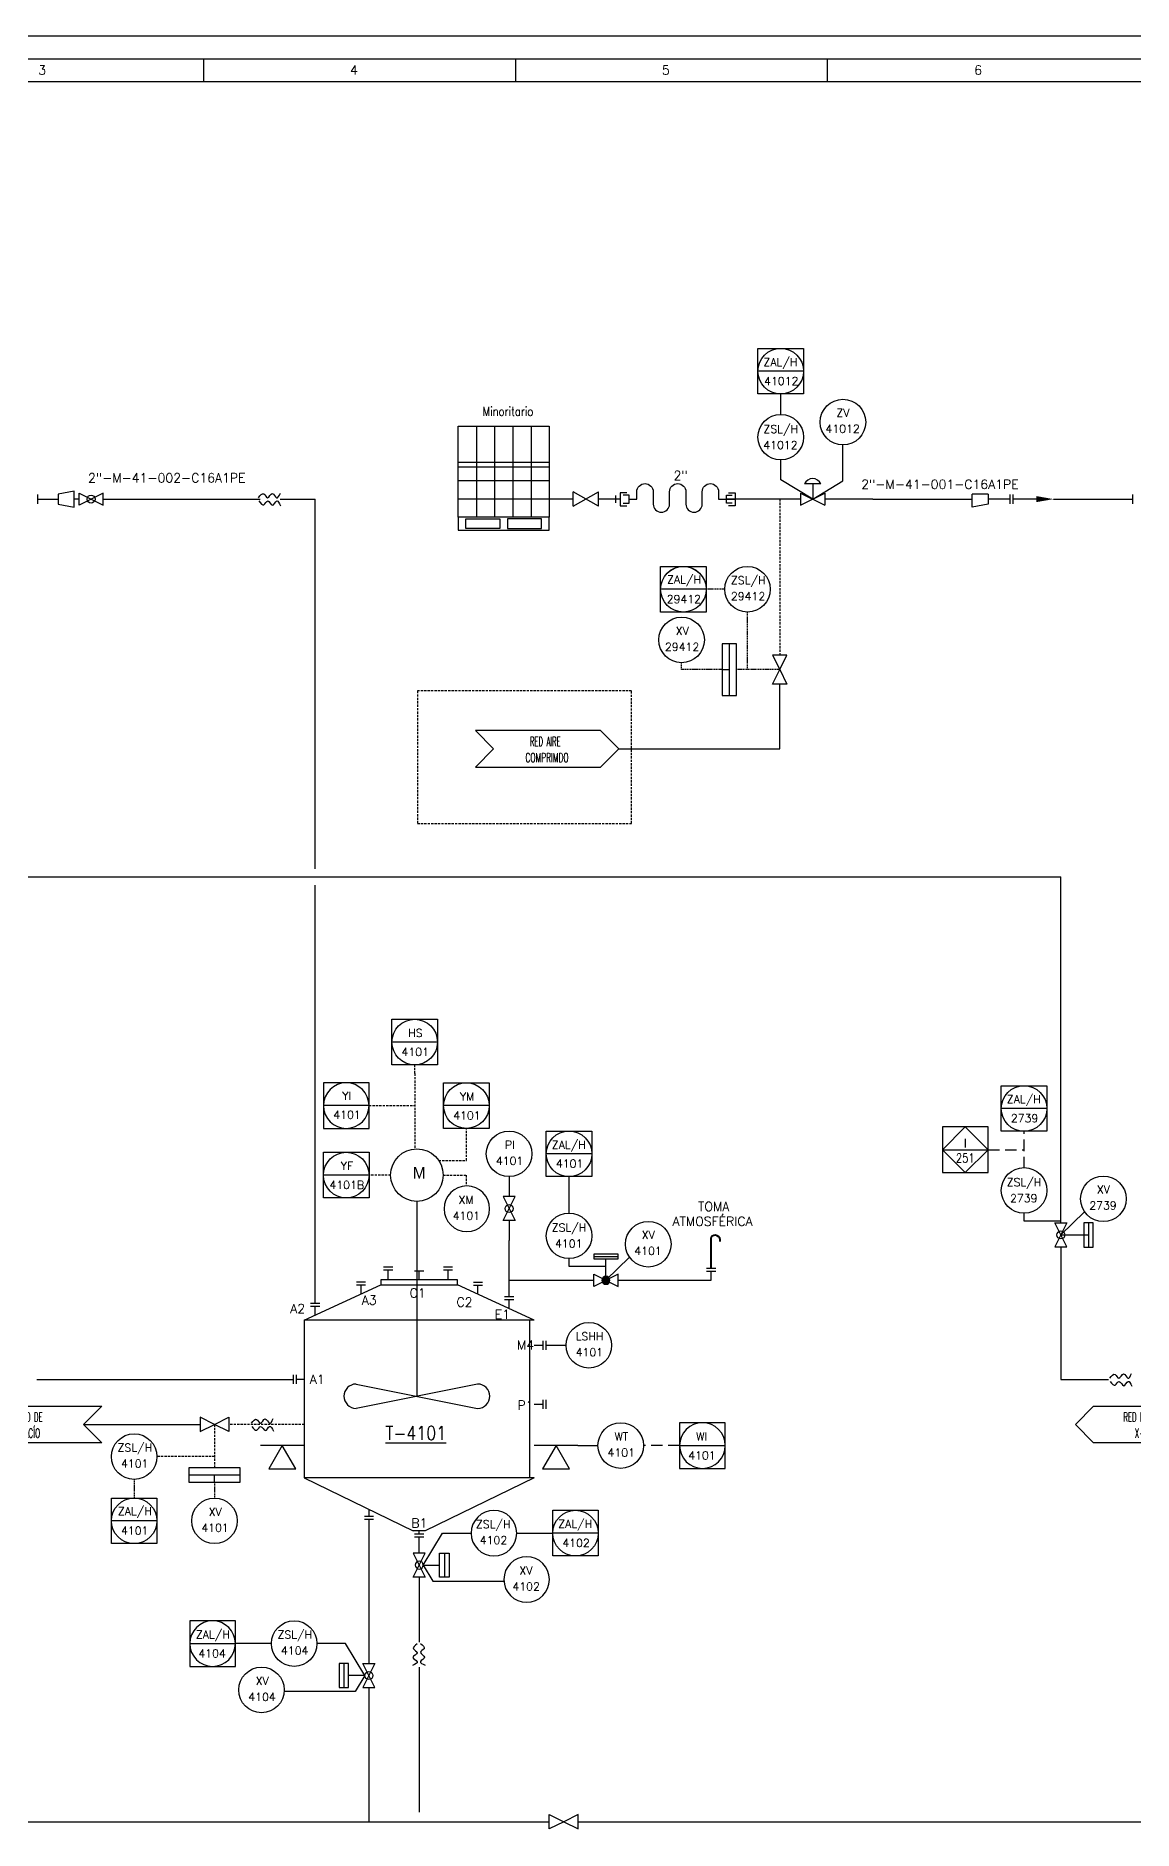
# Model space of a CAD drawing. Header units: millimetres. Extents: x 28 to 869, y 29 to 623.
# Drawn here: x 206.4 to 447.1, y 229.1 to 622.5 of the extents above; entities that cross this region are included whole.
import ezdxf
from ezdxf.enums import TextEntityAlignment as Align

# ---------------------------------------------------------------- set-up
doc = ezdxf.new("R2010")
doc.units = ezdxf.units.MM
doc.linetypes.add('TRAZOS', pattern=[0.75, 0.5, -0.25])
for name, color, linetype in [('CAJETIN', 1, 'Continuous'), ('CONEXION INTRUMENTOS', 1, 'Continuous'), ('EQUIPOS', 5, 'Continuous'), ('EQUIPOS 02', 1, 'Continuous'), ('FORMATO', 7, 'Continuous'), ('INSTRUMENTOS', 1, 'Continuous'), ('TEX', 7, 'Continuous'), ('TEXTO-INSTRUMENTACION', 7, 'Continuous'), ('TEXTO-VALVULAS Y ACCESORIOS', 7, 'Continuous'), ('TUBERIA', 5, 'Continuous'), ('VALVULAS Y ACCESORIOS', 1, 'Continuous')]:
    doc.layers.add(name, color=color, linetype=linetype)
doc.layers.add('TUBERÍA2', color=1, linetype='TRAZOS', true_color=0xff0000)
doc.layers.add('TUBERÍA3', color=1, linetype='Continuous', true_color=0xff0000)
doc.styles.add('PY', font='ROMANS.shx')
doc.styles.add('PY1', font='ROMANS.shx', dxfattribs={"width": 0.8})
doc.styles.add('TXT', font='txt')
doc.linetypes.add('SEÑAL_MECANICA2', pattern='A,4.411183,["o",PY,S=4.130212,R=360,X=0,Y=-1.374288],0.588817,-0.374158,["o",PY,S=2,R=360,X=0,Y=-0.688262],-2.183682', length=7.55784)

# ---------------------------------------------------------------- blocks, each defined once
blk = doc.blocks.new('MARCO-A1')
at = {"layer": 'FORMATO', "color": 5}
for p, q in [((215.25, 589), (215.25, 584)), ((283.67, 589), (283.67, 584)), ((352.08, 589), (352.08, 584))]:
    blk.add_line(p, q, dxfattribs=at)
at = {"layer": 'FORMATO', "color": 1}
blk.add_lwpolyline([(0, 594), (841, 594), (841, 0), (0, 0)], close=True, dxfattribs=at)
at = {"layer": 'FORMATO', "color": 5}
blk.add_lwpolyline([(5, 589), (836, 589), (836, 5), (5, 5)], close=True, dxfattribs=at)
at = {"layer": 'FORMATO', "color": 8, "linetype": 'Continuous'}
blk.add_lwpolyline([(10, 584), (831, 584), (831, 10), (10, 10)], close=True, dxfattribs=at)
at = {"layer": 'FORMATO', "color": 1, "style": 'PY'}
for s, p in [('3', (178.99, 585.5)), ('4', (247.4, 585.5)), ('5', (315.82, 585.5)), ('6', (384.34, 585.5))]:
    blk.add_text(s, height=2, dxfattribs=at).set_placement(p)
blk = doc.blocks.new('VALV TIPO GLOBO')
at = {"layer": 'VALVULAS Y ACCESORIOS'}
h = blk.add_hatch(color=256, dxfattribs=at)
edge = h.paths.add_edge_path()
edge.add_arc((2.67, 0), 0.889, 0, 360)
at = {"layer": 'VALVULAS Y ACCESORIOS', "flags": 128}
blk.add_lwpolyline([(0, -1.33), (0, 1.33), (5.33, -1.33), (5.33, 1.33)], close=True, dxfattribs=at)
at = {"layer": 'VALVULAS Y ACCESORIOS'}
blk.add_circle((2.67, 0), 0.889, dxfattribs=at)
at = {"layer": 'TEXTO-VALVULAS Y ACCESORIOS', "linetype": 'SEÑAL_MECANICA2', "style": 'PY1', "width": 0.8}
blk.add_attdef('REF.', text='', height=2, dxfattribs=at).set_placement((2.94, -3.07), align=Align.MIDDLE)
blk = doc.blocks.new('SEÑAL CIR')
at = {"color": 1}
blk.add_circle((0, 5.7), 5.7, dxfattribs=at)
at = {"layer": 'INSTRUMENTOS', "linetype": 'Continuous', "style": 'PY', "flags": 4}
for p in [(0.18, 6.94), (0.13, 2.95)]:
    blk.add_attdef('---', text='', height=2, dxfattribs=at).set_placement(p, align=Align.CENTER)
blk = doc.blocks.new('SEÑAL CIRCU MARCO')
at = {"color": 1, "linetype": 'Continuous', "ltscale": 0.5}
blk.add_line((5.7, 5.7), (-5.7, 5.7), dxfattribs=at)
at = {"color": 1, "flags": 128}
blk.add_lwpolyline([(5.7, 0), (-5.7, 0), (-5.7, 11.4), (5.7, 11.4)], close=True, dxfattribs=at)
at = {"color": 1}
blk.add_circle((0, 5.7), 5.7, dxfattribs=at)
at = {"style": 'PY'}
for tag, p in [('XXX', (0.18, 7.98)), ('YYY', (0.13, 3.24))]:
    blk.add_attdef(tag, text='', height=2, dxfattribs=at).set_placement(p, align=Align.MIDDLE)
blk = doc.blocks.new('VALV GLOB-V')
at = {"layer": 'INSTRUMENTOS', "color": 1, "flags": 128}
blk.add_lwpolyline([(5.7, -1.43), (5.7, 1.43), (0, -1.43), (0, 1.43)], close=True, dxfattribs=at)
at = {"layer": 'INSTRUMENTOS', "color": 1}
blk.add_circle((2.85, 0), 0.95, dxfattribs=at)
at = {"layer": 'INSTRUMENTOS', "color": 7, "linetype": 'SEÑAL_MECANICA2', "style": 'PY'}
blk.add_attdef('REF.', text='', height=2, dxfattribs=at).set_placement((3, -3.37), align=Align.MIDDLE)
blk = doc.blocks.new('BANDERA DE FLUJO')
at = {"layer": 'TEX', "color": 1, "ltscale": 0.1, "flags": 128}
blk.add_lwpolyline([(-4, 4), (-31.46, 4), (-27.46, 0), (-31.46, -4), (-4, -4), (0, 0)], close=True, dxfattribs=at)
at = {"layer": 'TEX', "style": 'PY1', "width": 0.8}
for tag, p in [('ETIQUETA-LINEA-1', (-15.73, 0.61)), ('ETIQUETA-LINEA-2', (-15.73, -2.91))]:
    blk.add_attdef(tag, text='', height=2, dxfattribs=at).set_placement(p, align=Align.CENTER)
blk = doc.blocks.new('REDUCCION')
at = {"color": 1}
for p, q in [((0, 2), (0, -2)), ((4, 1.25), (0, 2)), ((4, -1.25), (4, 1.25)), ((0, -2), (4, -1.25))]:
    blk.add_line(p, q, dxfattribs=at)
at = {"style": 'PY1', "width": 0.8}
blk.add_attdef('.', text='', height=2, dxfattribs=at).set_placement((2, -3.65), align=Align.MIDDLE)
blk = doc.blocks.new('SECUENCIA PROGRAMADA EN SISTEMA DE CONTROL PLC')
at = {"layer": 'INSTRUMENTOS'}
blk.add_line((-5, 5), (5, 5), dxfattribs=at)
at = {"layer": 'INSTRUMENTOS', "flags": 128}
for points in [[(0, 0), (-5, 5), (0, 10), (5, 5)], [(-5, 0), (5, 0), (5, 10), (-5, 10)]]:
    blk.add_lwpolyline(points, close=True, dxfattribs=at)
at = {"layer": 'TEXTO-INSTRUMENTACION', "linetype": 'Continuous', "style": 'PY1', "width": 0.8}
for tag, p in [('XXX', (0.01, 6.43)), ('YYY', (0.01, 3.17))]:
    blk.add_attdef(tag, text='', height=2, dxfattribs=at).set_placement(p, align=Align.MIDDLE_CENTER)
blk = doc.blocks.new('FLECHA')
at = {"color": 1}
blk.add_solid([(-0.88, -5), (0.87, -5), (0, 0)], dxfattribs=at)
blk = doc.blocks.new('VALVULA DE CONTROL')
at = {"layer": 'VALVULAS Y ACCESORIOS'}
for p, q in [((0, 1.33), (5.33, -1.33)), ((0, -1.33), (5.33, 1.33)), ((0, 1.33), (0, -1.33)), ((4.44, 3.32), (0.89, 3.32)), ((2.67, 3.32), (2.67, 0)), ((5.33, 1.33), (5.33, -1.33))]:
    blk.add_line(p, q, dxfattribs=at)
blk.add_arc((2.67, 2.57), 1.93, 22.9957, 157.0043, dxfattribs=at)
at = {"layer": 'TEXTO-VALVULAS Y ACCESORIOS', "linetype": 'SEÑAL_MECANICA2', "style": 'PY1', "width": 0.8}
blk.add_attdef('REF.', text='', height=2, dxfattribs=at).set_placement((2.94, -3.07), align=Align.MIDDLE)

msp = doc.modelspace()

# ---------------------------------------------------------------- linework, layer by layer
for p, q in [((303.04, 536.96), (303.04, 516.96)), ((307.04, 536.96), (307.04, 516.96)), ((311.04, 536.96), (311.04, 516.96)), ((315.04, 536.96), (315.04, 516.96)), ((319.04, 528.96), (299.04, 528.96)), ((319.04, 527.96), (299.04, 527.96)), ((319.04, 524.96), (299.04, 524.96)), ((319.04, 520.96), (299.04, 520.96)), ((420.18, 519.95), (420.18, 519.95)), ((265.3, 313.43), (255.65, 313.43)), ((325.34, 313.43), (315.7, 313.43))]:
    msp.add_line(p, q)
at = {"color": 1}
for p, q in [((206.85, 520.95), (211.27, 520.95)), ((221.15, 520.95), (255.58, 520.95)), ((324.3, 520.96), (319.04, 520.96)), ((329.82, 519.37), (324.3, 522.55)), ((324.3, 519.37), (329.82, 522.55)), ((324.3, 519.37), (324.3, 522.55)), ((329.82, 519.37), (329.82, 522.55)), ((334.59, 520.94), (329.82, 520.94)), ((333.67, 520.11), (333.67, 521.78)), ((374.21, 520.95), (357.77, 520.95)), ((357.77, 520.95), (359.84, 520.95)), ((390.03, 520.95), (379.47, 520.95)), ((390.03, 520.95), (411.85, 520.95)), ((411.85, 519.2), (411.85, 522.05)), ((415.36, 522.05), (411.85, 522.05)), ((415.36, 519.86), (411.85, 519.2)), ((415.36, 522.05), (415.36, 519.86)), ((420.18, 520.95), (415.36, 520.95)), ((310.23, 372.39), (310.23, 368.01)), ((310.23, 362.75), (310.23, 358.41)), ((431.3, 359.62), (436.48, 364.71)), ((431.3, 356.99), (431.3, 327.93)), ((302.4, 349.24), (304.4, 349.24)), ((318.35, 335.42), (322.73, 335.42)), ((206.58, 327.93), (262.92, 327.93)), ((431.3, 327.93), (441.73, 327.93)), ((325.34, 313.43), (329.72, 313.43)), ((290.5, 289.85), (290.5, 293.39)), ((291.37, 287.21), (295.63, 294.22)), ((295.63, 294.22), (301.91, 294.22)), ((311.91, 294.23), (319.8, 294.23)), ((291.37, 287.21), (294.98, 287.21)), ((291.37, 287.21), (294.98, 287.21)), ((291.37, 287.21), (293.5, 283.71)), ((296.02, 289.85), (296.02, 284.58)), ((296.02, 289.85), (296.02, 284.58)), ((290.5, 284.58), (290.5, 270.33)), ((293.5, 283.71), (309.16, 283.7)), ((258.07, 270.01), (250.17, 270.01)), ((274.35, 270.01), (268.06, 270.01)), ((278.6, 263), (274.35, 270.01)), ((273.95, 265.63), (273.95, 260.37)), ((273.95, 265.63), (273.95, 260.37)), ((290.5, 264.86), (290.5, 233.03)), ((278.6, 263), (275, 263)), ((278.6, 263), (275, 263)), ((278.6, 263), (276.47, 259.49)), ((276.47, 259.49), (260.82, 259.49))]:
    msp.add_line(p, q, dxfattribs=at)
at = {"color": 1, "linetype": 'TRAZOS'}
for p, q in [((289.53, 394.99), (289.53, 396.9)), ((289.53, 394.99), (289.53, 378.47)), ((279.5, 387.96), (289.53, 387.96))]:
    msp.add_line(p, q, dxfattribs=at)
at = {"color": 2, "lineweight": 40}
msp.add_line((354.55, 352.32), (354.55, 359.07), dxfattribs=at)
for points in [[(319.04, 516.96), (299.04, 516.96), (299.04, 536.96), (319.04, 536.96)], [(319.04, 516.96), (299.04, 516.96), (299.04, 514.16), (319.04, 514.16)], [(300.74, 516.61), (308.22, 516.61), (308.22, 514.53), (300.74, 514.53)], [(317.34, 516.61), (309.86, 516.61), (309.86, 514.53), (317.34, 514.53)], [(263.44, 308.3), (260.47, 313.43), (257.51, 308.29)], [(323.49, 308.3), (320.52, 313.43), (317.56, 308.29)]]:
    msp.add_lwpolyline(points, close=True)
at = {"color": 1}
for points in [[(215.89, 520.95), (214.78, 520.95)], [(259.99, 520.95), (267.68, 520.95)], [(267.68, 439.89), (267.68, 520.95)], [(267.68, 344.66), (267.68, 436.34)], [(279.48, 299.44), (279.48, 297.96)], [(279.48, 297.29), (279.48, 265.63)], [(279.48, 260.37), (279.48, 230.94)], [(325.35, 230.94), (520.37, 230.94), (520.37, 260.37)], [(93.39, 230.94), (319.05, 230.94)]]:
    msp.add_lwpolyline(points, dxfattribs=at)
at = {"color": 1, "flags": 128}
for points in [[(336.09, 522.36), (334.59, 522.36), (334.59, 519.51), (336.09, 519.51)], [(358.34, 522.36), (359.84, 522.36), (359.84, 519.51), (358.34, 519.51)]]:
    msp.add_lwpolyline(points, dxfattribs=at)
at = {"color": 1}
for points in [[(294.98, 289.85), (297.07, 289.85), (297.07, 284.58), (294.98, 284.58)], [(294.98, 289.85), (297.07, 289.85), (297.07, 284.58), (294.98, 284.58)], [(275, 265.63), (272.91, 265.63), (272.91, 260.37), (275, 260.37)], [(275, 265.63), (272.91, 265.63), (272.91, 260.37), (275, 260.37)]]:
    msp.add_lwpolyline(points, close=True, dxfattribs=at)
at = {"color": 2, "lineweight": 40}
msp.add_arc((355.45, 358.41), 1.12, 348.2835, 145.26, dxfattribs=at)
at = {"color": 1}
for points in [[(255.26, 521.26), (256.41, 522.09), (257.23, 521.25), (258.27, 522.18), (259.2, 521.24), (260.04, 522.27)], [(255.3, 520.56), (256.44, 519.73), (257.27, 520.55), (258.3, 519.61), (259.24, 520.54), (260.07, 519.5)]]:
    msp.add_spline(points, degree=3, dxfattribs=at)
at = {"color": 2}
for points in [[(442.03, 328.19), (443.17, 329.02), (444, 328.19), (445.04, 329.13), (445.97, 328.19), (446.8, 329.23)], [(442.08, 327.5), (443.22, 326.67), (444.05, 327.5), (445.08, 326.56), (446.02, 327.5), (446.85, 326.46)], [(253.7, 318.33), (254.84, 319.16), (255.67, 318.33), (256.71, 319.26), (257.64, 318.33), (258.47, 319.37)], [(253.75, 317.63), (254.89, 316.8), (255.72, 317.63), (256.76, 316.7), (257.69, 317.63), (258.52, 316.6)], [(290.07, 269.99), (289.24, 268.84), (290.07, 268.01), (289.13, 266.98), (290.07, 266.04), (289.03, 265.21)], [(290.76, 270.03), (291.59, 268.89), (290.76, 268.06), (291.7, 267.02), (290.76, 266.09), (291.8, 265.26)]]:
    msp.add_spline(points, degree=3, dxfattribs=at)
at = {"layer": 'CAJETIN', "color": 1, "linetype": 'TRAZOS', "ltscale": 5}
for p, q in [((423.22, 374.26), (423.22, 382.34)), ((415.32, 378.3), (423.22, 378.3)), ((347.65, 313.43), (339.72, 313.43))]:
    msp.add_line(p, q, dxfattribs=at)
at = {"layer": 'CONEXION INTRUMENTOS', "linetype": 'Continuous'}
for p, q in [((323.38, 364.31), (323.38, 372.39)), ((423.22, 362.64), (423.22, 364.37)), ((431.3, 362.64), (423.22, 362.64)), ((310.23, 346.09), (310.23, 358.41)), ((323.38, 352.69), (323.38, 354.42)), ((328.8, 354.88), (334.14, 354.88)), ((331.47, 349.67), (336.64, 354.76)), ((331.47, 350.56), (331.47, 354.34)), ((331.47, 352.69), (323.38, 352.69)), ((354.55, 349.67), (354.55, 351.65)), ((310.23, 349.67), (328.8, 349.67)), ((334.14, 349.67), (349.68, 349.67)), ((349.68, 349.67), (354.55, 349.67))]:
    msp.add_line(p, q, dxfattribs=at)
msp.add_lwpolyline([(328.8, 354.34), (334.14, 354.34), (334.14, 355.42), (328.8, 355.42)], close=True, dxfattribs=at)
at = {"layer": 'EQUIPOS', "linetype": 'Continuous'}
for p, q in [((426.76, 520.95), (420.85, 520.95)), ((429.68, 520.95), (432.03, 520.95)), ((432.03, 520.95), (447.08, 520.95))]:
    msp.add_line(p, q, dxfattribs=at)
at = {"layer": 'EQUIPOS'}
for p, q in [((265.3, 340.91), (282.1, 348.66)), ((315.7, 340.91), (298.9, 348.66)), ((315.7, 340.91), (265.3, 340.91)), ((265.3, 340.91), (265.3, 338.24)), ((265.3, 340.91), (265.3, 306.35)), ((314.7, 340.91), (314.7, 306.35)), ((315.7, 306.35), (265.3, 306.35)), ((265.3, 306.35), (289.18, 294.72)), ((315.7, 306.35), (291.82, 294.72)), ((291.82, 294.72), (289.18, 294.72))]:
    msp.add_line(p, q, dxfattribs=at)
msp.add_lwpolyline([(298.9, 349.78), (282.1, 349.78), (282.1, 348.66), (298.9, 348.66)], close=True, dxfattribs=at)
at = {"layer": 'EQUIPOS 02'}
msp.add_line((290.5, 294.06), (290.5, 294.72), dxfattribs=at)
at = {"layer": 'INSTRUMENTOS', "color": 1, "ltscale": 0.1, "flags": 128}
for points in [[(335.25, 520.09), (336.55, 520.09), (336.55, 521.82), (335.25, 521.82)], [(359.18, 520.09), (357.89, 520.09), (357.89, 521.82), (359.18, 521.82)]]:
    msp.add_lwpolyline(points, dxfattribs=at)
at = {"layer": 'TUBERIA', "linetype": 'Continuous'}
for p, q in [((421.26, 520.95), (420.85, 520.95)), ((283.7, 349.94), (283.7, 351.93)), ((290.5, 349.78), (290.5, 351.77)), ((296.84, 349.94), (296.84, 351.93)), ((296.84, 349.94), (296.84, 351.93)), ((277.75, 346.66), (277.75, 348.64)), ((303.4, 346.59), (303.4, 348.57)), ((267.68, 342.01), (267.68, 343.99)), ((310.23, 343.44), (310.23, 345.42)), ((315.7, 335.42), (317.68, 335.42)), ((265.3, 327.93), (263.58, 327.93)), ((315.7, 322.48), (317.68, 322.48))]:
    msp.add_line(p, q, dxfattribs=at)
at = {"layer": 'TUBERIA', "color": 1, "linetype": 'Continuous'}
msp.add_line((93.39, 438.11), (431.3, 438.11), dxfattribs=at)
at = {"layer": 'TUBERIA', "color": 1, "linetype": 'Continuous', "ltscale": 5}
for p, q in [((290, 366.97), (290, 324.25)), ((303.33, 326.92), (276.66, 321.59)), ((276.66, 326.92), (303.33, 321.59))]:
    msp.add_line(p, q, dxfattribs=at)
at = {"layer": 'TUBERIA', "color": 5, "linetype": 'Continuous', "flags": 128}
msp.add_lwpolyline([(336.55, 520.95), (338.25, 520.95), (338.25, 522.55, -1), (341.84, 522.55), (341.84, 519.86, 1), (345.42, 519.86), (345.42, 522.55, -1), (349.01, 522.55), (349.01, 519.86, 1), (352.59, 519.86), (352.59, 522.55, -1), (356.18, 522.55), (356.18, 520.95), (357.89, 520.95)], format="xyb", dxfattribs=at)
at = {"layer": 'TUBERIA', "color": 1, "linetype": 'Continuous'}
msp.add_lwpolyline([(431.3, 362.25), (431.3, 438.11)], dxfattribs=at)
at = {"layer": 'TUBERIA', "color": 1, "linetype": 'Continuous', "ltscale": 5}
msp.add_circle((290, 372.73), 5.76, dxfattribs=at)
for centre, start, end in [((276.66, 324.25), 90, 270), ((303.33, 324.25), 270, 90)]:
    msp.add_arc(centre, 2.66, start, end, dxfattribs=at)
at = {"layer": 'TUBERÍA2'}
for p, q in [((369.6, 520.95), (369.6, 486.71)), ((265.3, 318.06), (248.75, 318.06))]:
    msp.add_line(p, q, dxfattribs=at)
at = {"layer": 'TUBERÍA2', "ltscale": 0.5}
for points in [[(357.54, 501.19), (353.46, 501.19)], [(362.54, 483.56), (362.54, 496.19)], [(356.95, 483.56), (348.07, 483.56), (348.07, 485.08)], [(369.6, 483.56), (360.1, 483.56)], [(227.97, 306.01), (227.97, 301.93)], [(245.6, 305.42), (245.6, 301.93), (245.6, 301.93)]]:
    msp.add_lwpolyline(points, dxfattribs=at)
at = {"layer": 'TUBERÍA2', "color": 2}
msp.add_lwpolyline([(337.09, 478.89), (290.12, 478.89), (290.12, 449.82), (337.09, 449.82)], close=True, dxfattribs=at)
at = {"layer": 'TUBERÍA2'}
for points in [[(294.77, 375.96), (300.86, 375.96), (300.86, 382.96)], [(284.24, 372.73), (279.5, 372.73)], [(295.76, 372.73), (300.8, 372.73), (300.85, 370.35)], [(245.6, 318.06), (245.6, 308.57)], [(245.6, 311.01), (232.97, 311.01)]]:
    msp.add_lwpolyline(points, dxfattribs=at)
at = {"layer": 'TUBERÍA3'}
for points in [[(356.95, 489.2), (356.95, 477.92), (360.1, 477.92), (360.1, 489.2)], [(239.96, 305.42), (251.23, 305.42), (251.23, 308.57), (239.96, 308.57)]]:
    msp.add_lwpolyline(points, close=True, dxfattribs=at)
for points in [[(358.52, 489.2), (358.52, 477.92)], [(369.6, 483.56), (371.17, 486.71), (368.02, 486.71), (369.6, 483.56)], [(334.28, 466.19), (369.6, 466.21), (369.6, 480.41)], [(356.95, 483.56), (358.52, 483.56)], [(369.6, 483.56), (371.17, 480.41), (368.02, 480.41), (369.6, 483.56)], [(245.6, 318.06), (242.45, 319.64), (242.45, 316.49), (245.6, 318.06)], [(245.6, 318.06), (248.75, 319.64), (248.75, 316.49), (245.6, 318.06)], [(216.85, 318.06), (242.45, 318.06)], [(239.96, 306.99), (251.23, 306.99)], [(245.6, 305.42), (245.6, 306.99)], [(322.2, 230.94), (319.05, 229.37), (319.05, 232.52), (322.2, 230.94)], [(322.2, 230.94), (325.35, 229.37), (325.35, 232.52), (322.2, 230.94)]]:
    msp.add_lwpolyline(points, dxfattribs=at)
for centre in [(348.46, 501.19), (227.97, 296.93)]:
    msp.add_circle(centre, 5, dxfattribs=at)
at = {"layer": 'VALVULAS Y ACCESORIOS'}
for p, q in [((369.83, 539.53), (369.83, 544)), ((383.48, 524.98), (383.48, 532.84)), ((369.83, 525.21), (369.83, 529.54)), ((376.84, 520.95), (369.83, 525.21)), ((376.84, 520.95), (383.48, 524.98)), ((437.35, 362.29), (437.35, 356.95)), ((431.3, 359.62), (437.35, 359.62))]:
    msp.add_line(p, q, dxfattribs=at)
at = {"layer": 'VALVULAS Y ACCESORIOS', "ltscale": 0.1}
for p, q in [((206.85, 519.95), (206.85, 521.95)), ((420.18, 519.95), (420.18, 521.95)), ((420.18, 519.95), (420.18, 521.95)), ((420.85, 519.95), (420.85, 521.95)), ((420.85, 519.95), (420.85, 521.95)), ((447.08, 519.95), (447.08, 521.95)), ((282.7, 352.59), (284.7, 352.59)), ((282.7, 351.93), (284.7, 351.93)), ((289.5, 351.77), (291.5, 351.77)), ((295.84, 352.59), (297.84, 352.59)), ((295.84, 352.59), (297.84, 352.59)), ((295.84, 351.93), (297.84, 351.93)), ((295.84, 351.93), (297.84, 351.93)), ((353.55, 352.32), (355.55, 352.32)), ((353.55, 351.65), (355.55, 351.65)), ((276.75, 349.31), (278.75, 349.31)), ((276.75, 348.64), (278.75, 348.64)), ((302.4, 348.57), (304.4, 348.57)), ((266.68, 344.66), (268.68, 344.66)), ((266.68, 343.99), (268.68, 343.99)), ((309.23, 346.09), (311.23, 346.09)), ((309.23, 345.42), (311.23, 345.42)), ((317.68, 334.42), (317.68, 336.42)), ((318.35, 334.42), (318.35, 336.42)), ((262.92, 326.93), (262.92, 328.93)), ((263.58, 326.93), (263.58, 328.93)), ((317.68, 321.48), (317.68, 323.48)), ((318.35, 321.48), (318.35, 323.48)), ((278.48, 297.96), (280.48, 297.96)), ((278.48, 297.29), (280.48, 297.29)), ((289.5, 294.06), (291.5, 294.06)), ((289.5, 293.39), (291.5, 293.39))]:
    msp.add_line(p, q, dxfattribs=at)
at = {"layer": 'VALVULAS Y ACCESORIOS', "flags": 128}
msp.add_lwpolyline([(438.35, 362.29), (436.35, 362.29), (436.35, 356.95), (438.35, 356.95)], close=True, dxfattribs=at)

# ---------------------------------------------------------------- block references
msp.add_blockref('MARCO-A1', (27.93, 28.52))
at = {"linetype": 'Continuous'}
msp.add_blockref('VALVULA DE CONTROL', (374.17, 520.95), dxfattribs=at)
at = {"linetype": 'Continuous', "xscale": 0.9232631578947803, "yscale": 0.9232631578947803, "zscale": 0.9232631578947803}
msp.add_blockref('VALV GLOB-V', (215.89, 520.95), dxfattribs=at)
for p, xscale, yscale, zscale, values in [((348.46, 496.19), 0.8771000000000413, 0.8771000000000413, 0.8771000000000413, {'XXX': 'ZAL/H', 'YYY': '29412'}), ((289.51, 396.9), 0.877100000000155, 0.877100000000155, 0.877100000000155, {'XXX': 'HS', 'YYY': '4101'}), ((300.86, 382.96), 0.8771000000000413, 0.8771000000000413, 0.8771000000000413, {'XXX': 'YM', 'YYY': '4101'}), ((274.5, 367.73), 0.8771000000000413, 0.8771000000000413, 0.8771000000000413, {'XXX': 'YF', 'YYY': '4101B'}), ((227.97, 291.93), 0.8771000000000413, 0.8771000000000413, 0.8771000000000413, {'XXX': 'ZAL/H', 'YYY': '4101'})]:
    msp.add_blockref('SEÑAL CIRCU MARCO', p, dxfattribs=dict(xscale=xscale, yscale=yscale, zscale=zscale)).add_auto_attribs(values)
at = {"linetype": 'Continuous'}
ref = msp.add_blockref('SEÑAL CIR', (362.54, 496.19), dxfattribs=dict(at, xscale=0.8771000000000413, yscale=0.8771000000000413, zscale=0.8771000000000413))
ref.add_attrib('---', 'ZSL/H', dxfattribs={"layer": 'INSTRUMENTOS', "color": 7, "linetype": 'Continuous', "height": 1.754, "style": 'PY'}).set_placement((362.7, 502.27), align=Align.CENTER)
ref.add_attrib('---', '29412', dxfattribs={"layer": 'INSTRUMENTOS', "color": 7, "linetype": 'Continuous', "height": 1.754, "style": 'PY'}).set_placement((362.65, 498.77), align=Align.CENTER)
ref = msp.add_blockref('SEÑAL CIR', (348.07, 485.08), dxfattribs=dict(at, xscale=0.8771000000000413, yscale=0.8771000000000413, zscale=0.8771000000000413))
ref.add_attrib('---', 'XV', dxfattribs={"layer": 'INSTRUMENTOS', "color": 7, "linetype": 'Continuous', "height": 1.754, "style": 'PY'}).set_placement((348.23, 491.16), align=Align.CENTER)
ref.add_attrib('---', '29412', dxfattribs={"layer": 'INSTRUMENTOS', "color": 7, "linetype": 'Continuous', "height": 1.754, "style": 'PY'}).set_placement((348.18, 487.66), align=Align.CENTER)
ref = msp.add_blockref('BANDERA DE FLUJO', (334.28, 466.19))
ref.add_attrib('ETIQUETA-LINEA-1', 'RED AIRE ', dxfattribs={"layer": 'TEX', "height": 2, "style": 'PY1', "width": 0.55}).set_placement((318.55, 466.8), align=Align.CENTER)
ref.add_attrib('ETIQUETA-LINEA-2', 'COMPRIMDO', dxfattribs={"layer": 'TEX', "height": 2, "style": 'PY1', "width": 0.6}).set_placement((318.55, 463.28), align=Align.CENTER)
ref = msp.add_blockref('SEÑAL CIRCU MARCO', (274.5, 392.96), dxfattribs=dict(xscale=-0.877100000000155, yscale=0.877100000000155, zscale=0.877100000000155, rotation=180))
ref.add_attrib('XXX', '4101', dxfattribs={"height": 1.754, "style": 'PY'}).set_placement((274.66, 385.96), align=Align.MIDDLE)
ref.add_attrib('YYY', 'YI', dxfattribs={"height": 1.754, "style": 'PY'}).set_placement((274.61, 390.12), align=Align.MIDDLE)
ref = msp.add_blockref('SEÑAL CIRCU MARCO', (423.21, 382.34), dxfattribs=dict(xscale=0.877100000000155, yscale=0.877100000000155, zscale=0.877100000000155))
ref.add_attrib('XXX', 'ZAL/H', dxfattribs={"height": 1.754, "style": 'PY'}).set_placement((423.15, 389.22), align=Align.MIDDLE)
ref.add_attrib('YYY', '2739', dxfattribs={"height": 1.754, "style": 'PY'}).set_placement((423.32, 385.19), align=Align.MIDDLE)
ref = msp.add_blockref('SEÑAL CIR', (310.23, 372.39), dxfattribs=dict(at, xscale=0.877100000000155, yscale=0.877100000000155, zscale=0.877100000000155))
ref.add_attrib('---', 'PI', dxfattribs={"layer": 'INSTRUMENTOS', "color": 7, "linetype": 'Continuous', "height": 1.754, "style": 'PY'}).set_placement((310.39, 378.48), align=Align.CENTER)
ref.add_attrib('---', '4101', dxfattribs={"layer": 'INSTRUMENTOS', "color": 7, "linetype": 'Continuous', "height": 1.754, "style": 'PY'}).set_placement((310.34, 374.98), align=Align.CENTER)
ref = msp.add_blockref('SECUENCIA PROGRAMADA EN SISTEMA DE CONTROL PLC', (410.32, 373.29), dxfattribs=dict(xscale=1.001089596937504, yscale=1.001089596937504, zscale=1.001089596937504))
ref.add_attrib('XXX', 'I', dxfattribs={"layer": 'TEXTO-INSTRUMENTACION', "linetype": 'Continuous', "height": 2, "style": 'TXT'}).set_placement((410.32, 379.74), align=Align.MIDDLE_CENTER)
ref.add_attrib('YYY', '251', dxfattribs={"layer": 'TEXTO-INSTRUMENTACION', "linetype": 'Continuous', "height": 2.002, "style": 'PY1', "width": 0.8}).set_placement((410.32, 376.47), align=Align.MIDDLE_CENTER)
ref = msp.add_blockref('SEÑAL CIR', (423.22, 364.37), dxfattribs=dict(at, xscale=0.877100000000155, yscale=0.877100000000155, zscale=0.877100000000155))
ref.add_attrib('---', 'ZSL/H', dxfattribs={"layer": 'INSTRUMENTOS', "color": 7, "linetype": 'Continuous', "height": 1.754, "style": 'PY'}).set_placement((423.21, 370.28), align=Align.CENTER)
ref.add_attrib('---', '2739', dxfattribs={"layer": 'INSTRUMENTOS', "color": 7, "linetype": 'Continuous', "height": 1.754, "style": 'PY'}).set_placement((423.14, 366.78), align=Align.CENTER)
ref = msp.add_blockref('SEÑAL CIR', (300.96, 360.35), dxfattribs=dict(at, xscale=-0.8771000000000413, yscale=0.8771000000000413, zscale=0.8771000000000413))
ref.add_attrib('---', 'XM', dxfattribs={"layer": 'INSTRUMENTOS', "color": 7, "linetype": 'Continuous', "height": 1.754, "style": 'PY'}).set_placement((300.8, 366.44), align=Align.CENTER)
ref.add_attrib('---', '4101', dxfattribs={"layer": 'INSTRUMENTOS', "color": 7, "linetype": 'Continuous', "height": 1.754, "style": 'PY'}).set_placement((300.85, 362.94), align=Align.CENTER)
ref = msp.add_blockref('SEÑAL CIR', (440.61, 362.53), dxfattribs=dict(at, xscale=0.877100000000155, yscale=0.877100000000155, zscale=0.877100000000155))
ref.add_attrib('---', 'XV', dxfattribs={"layer": 'INSTRUMENTOS', "color": 7, "linetype": 'Continuous', "height": 1.754, "style": 'PY'}).set_placement((440.61, 368.68), align=Align.CENTER)
ref.add_attrib('---', '2739', dxfattribs={"layer": 'INSTRUMENTOS', "color": 7, "linetype": 'Continuous', "height": 1.754, "style": 'PY'}).set_placement((440.53, 365.19), align=Align.CENTER)
for p, xscale, yscale, zscale, rotation in [((310.23, 362.75), 0.9232631578945529, 0.9232631578945529, 0.9232631578945529, 90), ((431.3, 362.25), 0.9232631578947803, 0.9232631578947803, 0.9232631578947803, 269.9999999999905)]:
    msp.add_blockref('VALV GLOB-V', p, dxfattribs=dict(at, xscale=xscale, yscale=yscale, zscale=zscale, rotation=rotation))
ref = msp.add_blockref('SEÑAL CIR', (327.73, 330.42), dxfattribs=dict(at, xscale=0.8770999999999276, yscale=0.8770999999999276, zscale=0.8770999999999276))
ref.add_attrib('---', 'LSHH', dxfattribs={"layer": 'INSTRUMENTOS', "color": 7, "linetype": 'Continuous', "height": 1.754, "style": 'PY'}).set_placement((327.88, 336.51), align=Align.CENTER)
ref.add_attrib('---', '4101', dxfattribs={"layer": 'INSTRUMENTOS', "color": 7, "linetype": 'Continuous', "height": 1.754, "style": 'PY'}).set_placement((327.84, 333.01), align=Align.CENTER)
ref = msp.add_blockref('BANDERA DE FLUJO', (189.39, 318.06), dxfattribs=dict(xscale=-1))
ref.add_attrib('ETIQUETA-LINEA-1', 'RED DE', dxfattribs={"layer": 'TEX', "height": 2, "style": 'PY1', "width": 0.55}).set_placement((205.12, 318.67), align=Align.CENTER)
ref.add_attrib('ETIQUETA-LINEA-2', 'VACÍO', dxfattribs={"layer": 'TEX', "height": 2, "style": 'PY1', "width": 0.6}).set_placement((205.12, 315.15), align=Align.CENTER)
ref = msp.add_blockref('BANDERA DE FLUJO', (434.47, 318.06), dxfattribs=dict(xscale=-1))
ref.add_attrib('ETIQUETA-LINEA-1', 'RED DE VACÍO', dxfattribs={"layer": 'TEX', "height": 2, "style": 'PY1', "width": 0.55}).set_placement((450.2, 318.67), align=Align.CENTER)
ref.add_attrib('ETIQUETA-LINEA-2', 'X-020', dxfattribs={"layer": 'TEX', "height": 2, "style": 'PY1', "width": 0.6}).set_placement((450.2, 315.15), align=Align.CENTER)
ref = msp.add_blockref('SEÑAL CIR', (227.97, 306.01), dxfattribs=dict(at, xscale=0.8771000000000413, yscale=0.8771000000000413, zscale=0.8771000000000413))
ref.add_attrib('---', 'ZSL/H', dxfattribs={"layer": 'INSTRUMENTOS', "color": 7, "linetype": 'Continuous', "height": 1.754, "style": 'PY'}).set_placement((228.13, 312.1), align=Align.CENTER)
ref.add_attrib('---', '4101', dxfattribs={"layer": 'INSTRUMENTOS', "color": 7, "linetype": 'Continuous', "height": 1.754, "style": 'PY'}).set_placement((228.08, 308.6), align=Align.CENTER)
ref = msp.add_blockref('SEÑAL CIR', (334.72, 308.43), dxfattribs=dict(at, xscale=0.8770999999999276, yscale=0.8770999999999276, zscale=0.8770999999999276))
ref.add_attrib('---', 'WT', dxfattribs={"layer": 'INSTRUMENTOS', "color": 7, "linetype": 'Continuous', "height": 1.754, "style": 'PY'}).set_placement((334.88, 314.51), align=Align.CENTER)
ref.add_attrib('---', '4101', dxfattribs={"layer": 'INSTRUMENTOS', "color": 7, "linetype": 'Continuous', "height": 1.754, "style": 'PY'}).set_placement((334.83, 311.02), align=Align.CENTER)
ref = msp.add_blockref('SEÑAL CIRCU MARCO', (352.65, 308.43), dxfattribs=dict(xscale=-0.8777884135909062, yscale=0.8777884135906788, zscale=0.8777884135908177))
ref.add_attrib('XXX', 'WI', dxfattribs={"height": 1.756, "style": 'PY'}).set_placement((352.49, 315.43), align=Align.MIDDLE)
ref.add_attrib('YYY', '4101', dxfattribs={"height": 1.756, "style": 'PY'}).set_placement((352.54, 311.27), align=Align.MIDDLE)
ref = msp.add_blockref('SEÑAL CIR', (245.6, 291.93), dxfattribs=dict(at, xscale=0.8771000000000413, yscale=0.8771000000000413, zscale=0.8771000000000413))
ref.add_attrib('---', 'XV', dxfattribs={"layer": 'INSTRUMENTOS', "color": 7, "linetype": 'Continuous', "height": 1.754, "style": 'PY'}).set_placement((245.75, 298.02), align=Align.CENTER)
ref.add_attrib('---', '4101', dxfattribs={"layer": 'INSTRUMENTOS', "color": 7, "linetype": 'Continuous', "height": 1.754, "style": 'PY'}).set_placement((245.71, 294.52), align=Align.CENTER)
ref = msp.add_blockref('SEÑAL CIR', (306.91, 289.22), dxfattribs=dict(at, xscale=-0.8771000000000413, yscale=0.8771000000000413, zscale=0.8771000000000413))
ref.add_attrib('---', 'ZSL/H', dxfattribs={"layer": 'INSTRUMENTOS', "color": 7, "linetype": 'Continuous', "height": 1.754, "style": 'PY'}).set_placement((306.75, 295.31), align=Align.CENTER)
ref.add_attrib('---', '4102', dxfattribs={"layer": 'INSTRUMENTOS', "color": 7, "linetype": 'Continuous', "height": 1.754, "style": 'PY'}).set_placement((306.8, 291.81), align=Align.CENTER)
ref = msp.add_blockref('SEÑAL CIRCU MARCO', (324.8, 289.23), dxfattribs=dict(at, xscale=0.877100000000155, yscale=0.877100000000155, zscale=0.877100000000155))
ref.add_attrib('XXX', 'ZAL/H', dxfattribs={"height": 1.754, "style": 'PY'}).set_placement((324.74, 296.11), align=Align.MIDDLE)
ref.add_attrib('YYY', '4102', dxfattribs={"height": 1.754, "style": 'PY'}).set_placement((324.91, 292.07), align=Align.MIDDLE)
at = {"color": 1, "yscale": 0.9232631578947803}
for p, xscale, zscale, rotation in [((290.5, 289.85), -0.9232631578947803, 0.9232631578946926, 90), ((279.48, 265.63), 0.9232631578947803, 0.9232631578947803, 270)]:
    msp.add_blockref('VALV GLOB-V', p, dxfattribs=dict(at, xscale=xscale, zscale=zscale, rotation=rotation))
at = {"linetype": 'Continuous'}
ref = msp.add_blockref('SEÑAL CIR', (314.08, 279.06), dxfattribs=dict(at, xscale=-0.8771000000000413, yscale=0.8771000000000413, zscale=0.8771000000000413))
ref.add_attrib('---', 'XV', dxfattribs={"layer": 'INSTRUMENTOS', "color": 7, "linetype": 'Continuous', "height": 1.754, "style": 'PY'}).set_placement((313.92, 285.15), align=Align.CENTER)
ref.add_attrib('---', '4102', dxfattribs={"layer": 'INSTRUMENTOS', "color": 7, "linetype": 'Continuous', "height": 1.754, "style": 'PY'}).set_placement((313.97, 281.65), align=Align.CENTER)
ref = msp.add_blockref('SEÑAL CIRCU MARCO', (245.17, 265.01), dxfattribs=dict(at, xscale=-0.877100000000155, yscale=0.877100000000155, zscale=0.877100000000155))
ref.add_attrib('XXX', 'ZAL/H', dxfattribs={"height": 1.754, "style": 'PY'}).set_placement((245.24, 271.89), align=Align.MIDDLE)
ref.add_attrib('YYY', '4104', dxfattribs={"height": 1.754, "style": 'PY'}).set_placement((245.06, 267.86), align=Align.MIDDLE)
ref = msp.add_blockref('SEÑAL CIR', (263.07, 265.01), dxfattribs=dict(at, xscale=0.8771000000000413, yscale=0.8771000000000413, zscale=0.8771000000000413))
ref.add_attrib('---', 'ZSL/H', dxfattribs={"layer": 'INSTRUMENTOS', "color": 7, "linetype": 'Continuous', "height": 1.754, "style": 'PY'}).set_placement((263.22, 271.09), align=Align.CENTER)
ref.add_attrib('---', '4104', dxfattribs={"layer": 'INSTRUMENTOS', "color": 7, "linetype": 'Continuous', "height": 1.754, "style": 'PY'}).set_placement((263.18, 267.6), align=Align.CENTER)
ref = msp.add_blockref('SEÑAL CIR', (255.9, 254.85), dxfattribs=dict(at, xscale=0.8771000000000413, yscale=0.8771000000000413, zscale=0.8771000000000413))
ref.add_attrib('---', 'XV', dxfattribs={"layer": 'INSTRUMENTOS', "color": 7, "linetype": 'Continuous', "height": 1.754, "style": 'PY'}).set_placement((256.06, 260.93), align=Align.CENTER)
ref.add_attrib('---', '4104', dxfattribs={"layer": 'INSTRUMENTOS', "color": 7, "linetype": 'Continuous', "height": 1.754, "style": 'PY'}).set_placement((256.01, 257.43), align=Align.CENTER)
at = {"layer": 'CONEXION INTRUMENTOS', "linetype": 'Continuous'}
ref = msp.add_blockref('SEÑAL CIRCU MARCO', (323.38, 372.39), dxfattribs=dict(at, xscale=0.877100000000155, yscale=0.877100000000155, zscale=0.877100000000155))
ref.add_attrib('XXX', 'ZAL/H', dxfattribs={"layer": '0', "color": 2, "height": 1.754, "style": 'PY'}).set_placement((323.32, 379.27), align=Align.MIDDLE)
ref.add_attrib('YYY', '4101', dxfattribs={"layer": '0', "color": 2, "height": 1.754, "style": 'PY'}).set_placement((323.5, 375.24), align=Align.MIDDLE)
ref = msp.add_blockref('SEÑAL CIR', (323.38, 354.42), dxfattribs=dict(at, xscale=0.877100000000155, yscale=0.877100000000155, zscale=0.877100000000155))
ref.add_attrib('---', 'ZSL/H', dxfattribs={"layer": 'INSTRUMENTOS', "color": 2, "linetype": 'Continuous', "height": 1.754, "style": 'PY'}).set_placement((323.38, 360.33), align=Align.CENTER)
ref.add_attrib('---', '4101', dxfattribs={"layer": 'INSTRUMENTOS', "color": 2, "linetype": 'Continuous', "height": 1.754, "style": 'PY'}).set_placement((323.31, 356.83), align=Align.CENTER)
ref = msp.add_blockref('SEÑAL CIR', (340.77, 352.58), dxfattribs=dict(at, xscale=0.877100000000155, yscale=0.877100000000155, zscale=0.877100000000155))
ref.add_attrib('---', 'XV', dxfattribs={"layer": 'INSTRUMENTOS', "color": 2, "linetype": 'Continuous', "height": 1.754, "style": 'PY'}).set_placement((340.77, 358.73), align=Align.CENTER)
ref.add_attrib('---', '4101', dxfattribs={"layer": 'INSTRUMENTOS', "color": 2, "linetype": 'Continuous', "height": 1.754, "style": 'PY'}).set_placement((340.7, 355.24), align=Align.CENTER)
at = {"layer": 'CONEXION INTRUMENTOS', "linetype": 'Continuous', "xscale": -1}
msp.add_blockref('VALV TIPO GLOBO', (334.14, 349.67), dxfattribs=at)
at = {"layer": 'INSTRUMENTOS', "xscale": 0.7600000000002183, "yscale": 0.7600000000002183, "zscale": 0.7600000000002183, "rotation": 270}
msp.add_blockref('FLECHA', (429.68, 520.95), dxfattribs=at)
msp.add_blockref('FLECHA', (429.68, 520.95), dxfattribs=at)
at = {"layer": 'TUBERIA', "color": 5, "linetype": 'Continuous', "xscale": 0.877100000000155, "yscale": 0.877100000000155, "zscale": 0.877100000000155, "rotation": 180}
msp.add_blockref('REDUCCION', (214.78, 520.95), dxfattribs=at)
at = {"layer": 'VALVULAS Y ACCESORIOS'}
ref = msp.add_blockref('SEÑAL CIRCU MARCO', (369.82, 544), dxfattribs=dict(at, xscale=0.877100000000155, yscale=0.877100000000155, zscale=0.877100000000155))
ref.add_attrib('XXX', 'ZAL/H', dxfattribs={"layer": '0', "color": 7, "height": 1.754, "style": 'PY'}).set_placement((369.76, 550.88), align=Align.MIDDLE)
ref.add_attrib('YYY', '41012', dxfattribs={"layer": '0', "color": 7, "height": 1.754, "style": 'PY'}).set_placement((369.94, 546.84), align=Align.MIDDLE)
ref = msp.add_blockref('SEÑAL CIR', (369.83, 529.54), dxfattribs=dict(at, xscale=0.877100000000155, yscale=0.877100000000155, zscale=0.877100000000155))
ref.add_attrib('---', 'ZSL/H', dxfattribs={"layer": 'INSTRUMENTOS', "color": 7, "linetype": 'Continuous', "height": 1.754, "style": 'PY'}).set_placement((369.83, 535.44), align=Align.CENTER)
ref.add_attrib('---', '41012', dxfattribs={"layer": 'INSTRUMENTOS', "color": 7, "linetype": 'Continuous', "height": 1.754, "style": 'PY'}).set_placement((369.75, 531.94), align=Align.CENTER)
ref = msp.add_blockref('SEÑAL CIR', (383.48, 532.84), dxfattribs=dict(at, xscale=0.877100000000155, yscale=0.877100000000155, zscale=0.877100000000155))
ref.add_attrib('---', 'ZV', dxfattribs={"layer": 'INSTRUMENTOS', "color": 7, "linetype": 'Continuous', "height": 1.754, "style": 'PY'}).set_placement((383.48, 539), align=Align.CENTER)
ref.add_attrib('---', '41012', dxfattribs={"layer": 'INSTRUMENTOS', "color": 7, "linetype": 'Continuous', "height": 1.754, "style": 'PY'}).set_placement((383.4, 535.51), align=Align.CENTER)

# ---------------------------------------------------------------- texts
at = {"insert": (289.12, 374.48), "char_height": 2.5, "width": 1.0106, "attachment_point": 1}
msp.add_mtext('M', dxfattribs=at)
at = {"layer": 'EQUIPOS', "color": 6, "linetype": 'Continuous', "style": 'PY', "width": 0.85}
msp.add_text('%%UT-4101', height=3, dxfattribs=at).set_placement((289.76, 314.66), align=Align.CENTER)
at = {"layer": 'TEX', "color": 7, "insert": (309.99, 540.22), "char_height": 2, "width": 28.6036, "attachment_point": 5, "style": 'PY1'}
msp.add_mtext('Minoritario', dxfattribs=at)
at = {"layer": 'TEXTO-VALVULAS Y ACCESORIOS', "style": 'PY'}
for s, p in [('2"-M-41-002-C16A1PE', (235.12, 524.61)), ('2"', (347.84, 525.14)), ('2"-M-41-001-C16A1PE', (404.75, 523.2)), ('TOMA', (355.13, 364.84)), ('ATMOSFÉRICA', (354.87, 361.6))]:
    msp.add_text(s, height=2, dxfattribs=at).set_placement(p, align=Align.CENTER)
at = {"layer": 'TEXTO-VALVULAS Y ACCESORIOS', "color": 7, "linetype": 'Continuous', "style": 'PY', "flags": 4}
for tag, p in [('A3', (279.53, 344.31)), ('C1', (290.15, 345.89)), ('A2', (263.84, 342.44)), ('C2', (300.44, 343.88)), ('E1', (308.75, 341.21)), ('M4', (313.82, 334.49)), ('A1', (268.12, 326.93)), ('P1', (313.82, 321.28)), ('B1', (290.53, 295.44))]:
    msp.add_attdef(tag, text='---', height=2, dxfattribs=at).set_placement(p, align=Align.CENTER)

doc.saveas('drawing.dxf')
